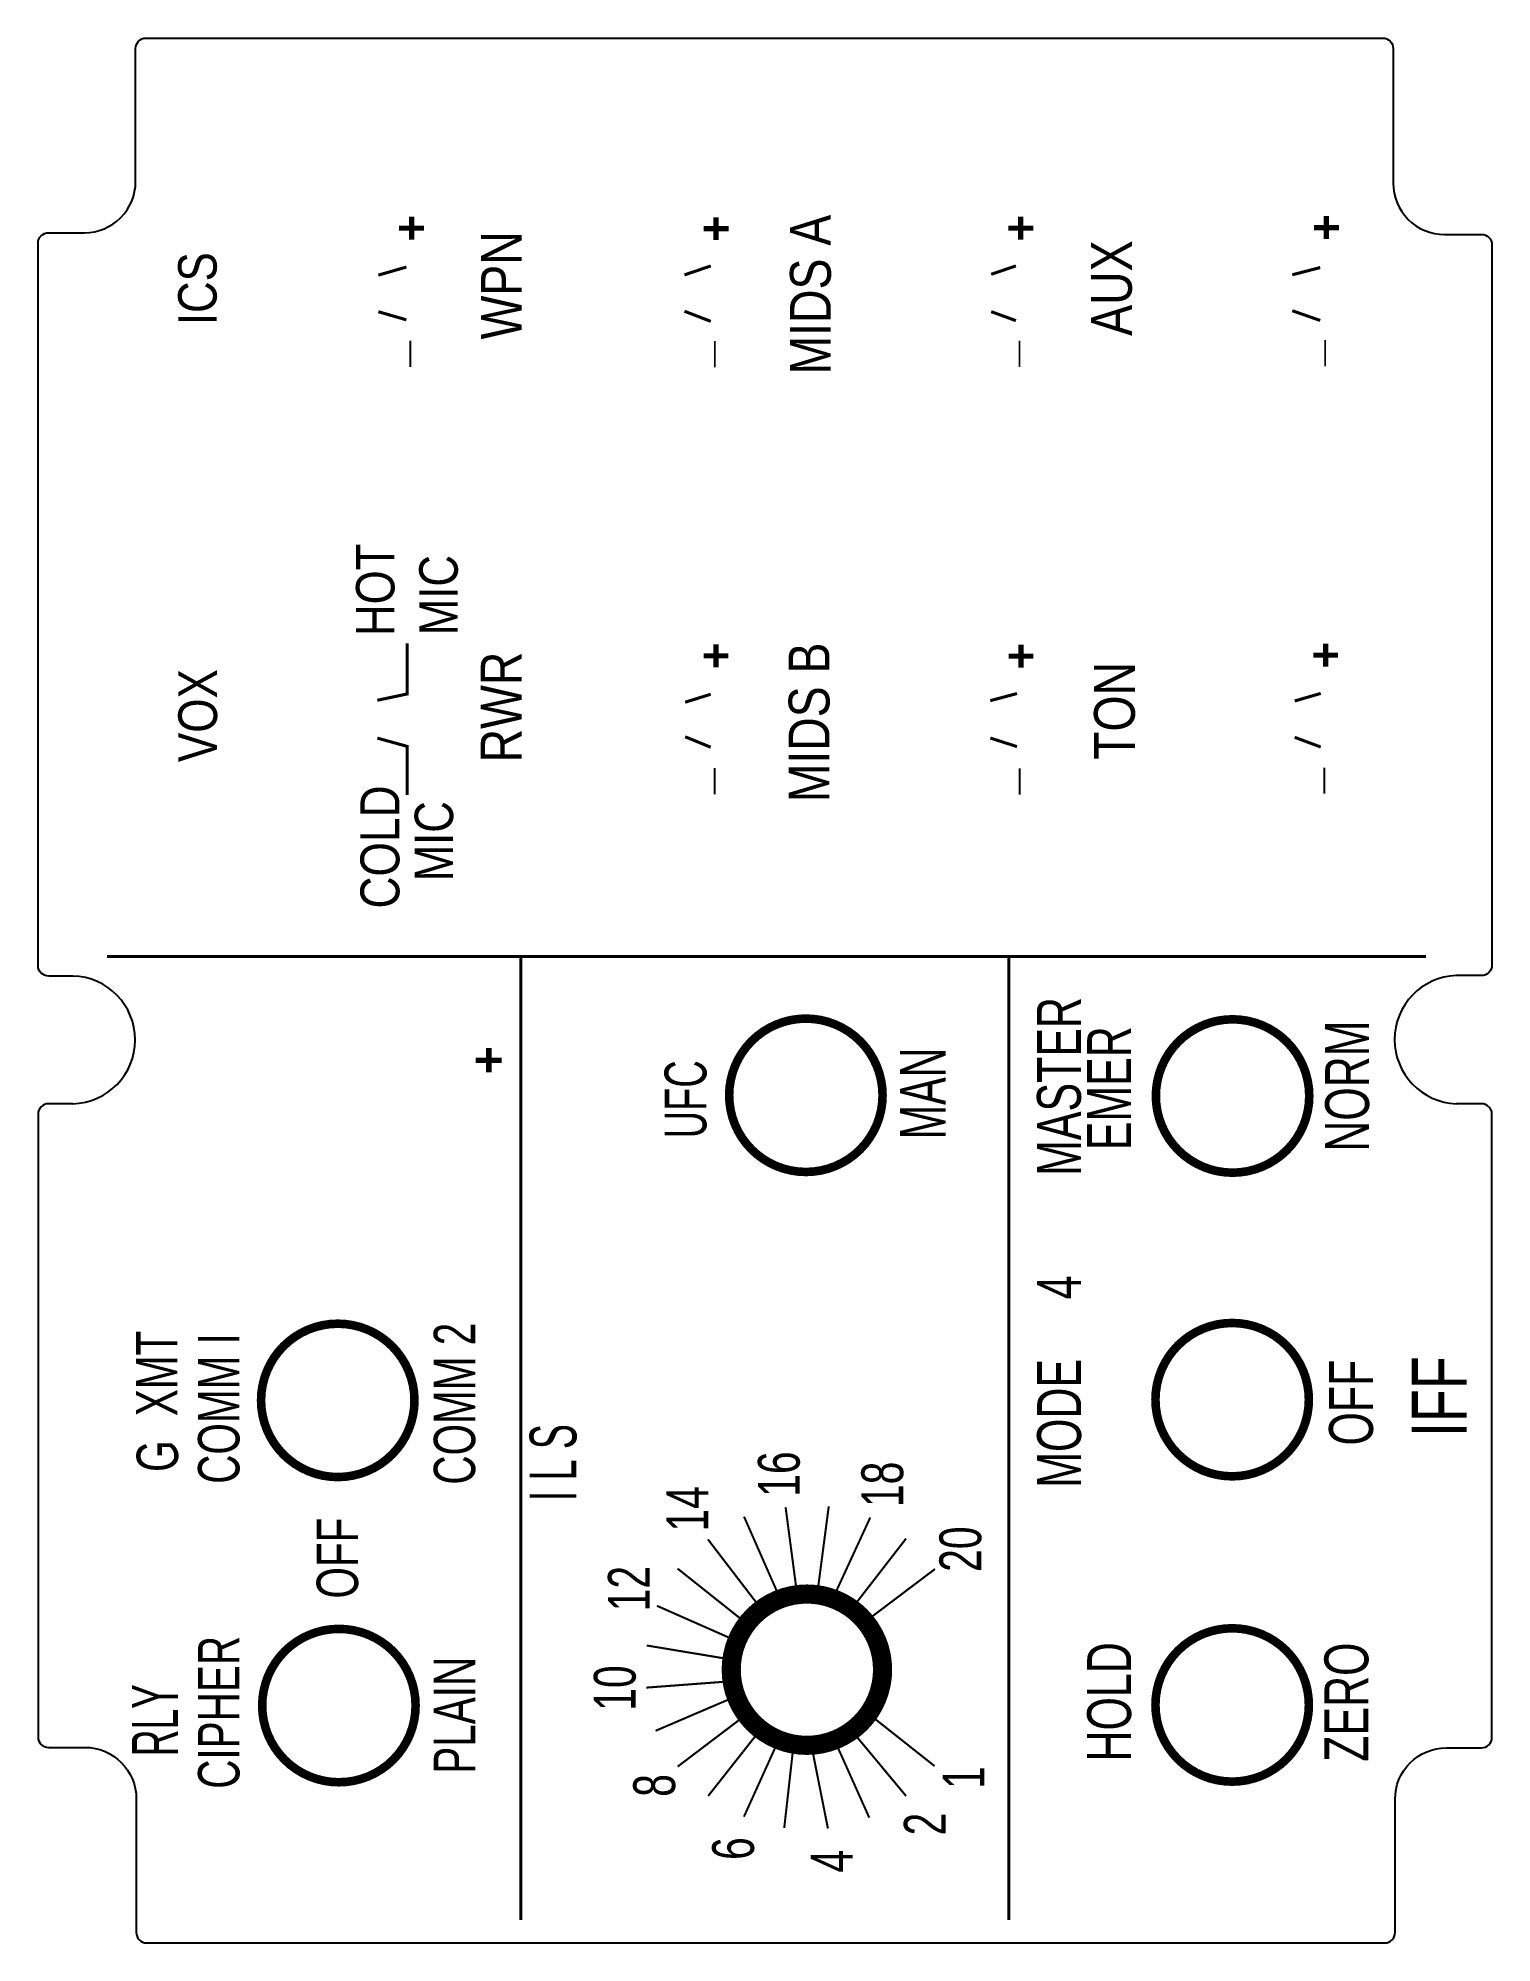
# Model space of a CAD drawing. Header units: millimetres. Extents: x 8 to 150, y 0 to 186.
import ezdxf

# ---------------------------------------------------------------- set-up
doc = ezdxf.new("R2010")
doc.units = ezdxf.units.MM
doc.layers.add('Layer1', color=7, linetype='Continuous')
doc.styles.add('Panel', font='', dxfattribs={"width": 0.9})
doc.styles.add('Panel Heading', font='ARLRDBD.TTF', dxfattribs={"width": 0.6})
doc.styles.add('Panel Text', font='arial.ttf', dxfattribs={"width": 0.65})
doc.styles.add('Panel Title', font='ariblk.ttf', dxfattribs={"width": 0.85})
doc.styles.get('Panel').set_extended_font_data('Arial-Rounded')

msp = doc.modelspace()

# ---------------------------------------------------------------- linework, layer by layer
at = {"layer": 'Layer1', "lineweight": -3}
for points in [[(11.62, 94.31), (9.23, 94.31, -0.414214), (8.23, 95.31), (8.23, 165.82, -0.414214), (9.23, 166.82), (12.74, 166.82, 0.414214), (17.74, 171.82), (17.74, 184.8, -0.414214), (18.74, 185.8), (139.37, 185.8, -0.414214), (140.37, 184.8), (140.37, 171.65, 0.414214), (145.37, 166.65), (149, 166.65, -0.414214), (150, 165.65), (150, 95.36, -0.414214), (149, 94.36), (146.53, 94.36)], [(11.62, 81.85), (9.23, 81.85, 0.414214), (8.23, 80.85), (8.23, 20.07, 0.414214), (9.23, 19.07), (12.8, 19.07, -0.414214), (17.8, 14.07), (17.8, 1, 0.414214), (18.8, 0), (139.56, 0, 0.414214), (140.56, 1), (140.56, 14.03, -0.414214), (145.56, 19.03), (149, 19.03, 0.414214), (150, 20.03), (150, 80.86, 0.414214), (149, 81.86), (146.53, 81.86)]]:
    msp.add_lwpolyline(points, format="xyb", dxfattribs=at)
at = {"layer": 'Layer1', "lineweight": 60}
for points, const_width in [([(41.41, 162.68), (44.14, 163.47)], 0.3), ([(71.26, 162.7), (73.83, 163.58)], 0.3), ([(101.17, 162.76), (103.58, 163.58)], 0.3), ([(130.53, 162.71), (133.26, 163.42)], 0.3), ([(44.14, 158.32), (41.41, 159.11)], 0.3), ([(73.83, 158.17), (71.26, 159.16)], 0.3), ([(103.58, 158.24), (101.17, 159.12)], 0.3), ([(133.26, 158.26), (130.53, 159.21)], 0.3), ([(41.31, 121.21), (44.23, 121.83), (44.23, 126.77)], 0.3), ([(71.33, 121.02), (73.82, 121.8)], 0.3), ([(101.08, 121.17), (103.69, 121.87)], 0.3), ([(130.77, 121.14), (133.31, 121.88)], 0.3), ([(41.31, 117.52), (44.23, 116.71), (44.23, 111.97)], 0.3), ([(73.82, 116.63), (71.33, 117.65)], 0.3), ([(103.69, 116.69), (101.08, 117.53)], 0.3), ([(133.31, 116.65), (130.77, 117.6)], 0.3), ([(14.95, 96.22), (143.57, 96.22)], 0.3), ([(55.31, 2.24), (55.31, 96.22)], 0.3), ([(102.88, 2.24), (102.88, 96.22)], 0.3), ([(77.07, 41.58), (80.29, 34.26)], 0.2), ([(81.12, 42.5), (82.17, 34.57)], 0.2), ([(85.33, 42.58), (84.29, 34.64)], 0.2), ([(89.38, 41.5), (86.03, 34.24)], 0.2), ([(73.55, 39.36), (78.41, 33.01)], 0.2), ([(92.87, 39.44), (87.97, 33.11)], 0.2), ([(70.59, 36.51), (76.85, 31.53)], 0.2), ([(95.69, 36.47), (89.31, 31.65)], 0.2), ([(68.58, 32.88), (75.9, 29.65)], 0.2), ([(67.58, 29.01), (75.47, 27.7)], 0.2), ([(67.53, 24.9), (75.51, 25.5)], 0.2), ([(68.44, 20.69), (75.8, 23.84)], 0.2), ([(95.65, 17.25), (89.37, 22.22)], 0.2), ([(70.6, 17.2), (76.97, 22.03)], 0.2), ([(73.57, 14.33), (78.52, 20.61)], 0.2), ([(92.87, 14.33), (87.75, 20.48)], 0.2), ([(77.06, 12.31), (80.36, 19.6)], 0.2), ([(80.99, 11.21), (81.88, 19.16)], 0.2), ([(85.25, 11.16), (83.69, 19.01)], 0.2), ([(89.28, 12.22), (86.01, 19.52)], 0.2)]:
    msp.add_lwpolyline(points, dxfattribs=dict(at, const_width=const_width))
at = {"layer": 'Layer1', "lineweight": -3}
for points, const_width in [([(75.62, 82.68, 1), (90.58, 82.68, 1)], 0.839), ([(117.23, 82.61, 1), (132.19, 82.61, 1)], 0.839), ([(29.97, 52.92, 1), (44.93, 52.92, 1)], 0.839), ([(117.19, 52.99, 1), (132.15, 52.99, 1)], 0.839), ([(75.82, 26.65, 1), (90.58, 26.65, 1)], 1.87), ([(30.08, 23.15, 1), (45.04, 23.15, 1)], 0.839), ([(117.19, 23.21, 1), (132.15, 23.21, 1)], 0.839)]:
    msp.add_lwpolyline(points, format="xyb", close=True, dxfattribs=dict(at, const_width=const_width))
for centre, radius, start, end in [((11.46, 88.08), 6.23, 271.4755, 88.5245), ((146.77, 88.11), 6.26, 92.2291, 267.7709)]:
    msp.add_arc(centre, radius, start, end, dxfattribs=at)

# ---------------------------------------------------------------- texts
at = {"layer": 'Layer1', "lineweight": 60}
for s, height, style, width, p in [('+', 3.28, 'Panel Title', 0.85, (46.23, 165.95)), ('+', 3.28, 'Panel Title', 0.85, (75.93, 165.91)), ('+', 3.28, 'Panel Title', 0.85, (105.64, 165.95)), ('+', 3.28, 'Panel Title', 0.85, (135.45, 166.01)), ('_', 3.28, 'Panel Title', 0.85, (44.03, 153.77)), ('_', 3.28, 'Panel Title', 0.85, (73.73, 153.74)), ('_', 3.28, 'Panel Title', 0.85, (103.44, 153.77)), ('_', 3.28, 'Panel Title', 0.85, (133.25, 153.84)), ('+', 3.28, 'Panel Title', 0.85, (75.92, 124.25)), ('+', 3.28, 'Panel Title', 0.85, (105.66, 124.21)), ('+', 3.28, 'Panel Title', 0.85, (135.37, 124.3)), ('_', 3.28, 'Panel Title', 0.85, (73.72, 112.08)), ('_', 3.28, 'Panel Title', 0.85, (103.46, 112.04)), ('_', 3.28, 'Panel Title', 0.85, (133.17, 112.13)), ('MASTER', 4.281, 'Panel', 0.7, (109.92, 74.82)), ('EMER', 4.281, 'Panel', 0.7, (114.81, 77.32)), ('NORM', 4.281, 'Panel', 0.7, (138.02, 77.18)), ('+', 3.45, 'Panel Title', 0.85, (53.84, 84.73)), ('UFC', 4.081, 'Panel Text', 0.65, (73.4, 78.48)), ('MAN', 4.442, 'Panel Text', 0.65, (96.73, 78.38)), ('MODE     4', 4.281, 'Panel', 0.7, (109.93, 44.4)), ('OFF', 4.281, 'Panel', 0.7, (138.4, 48.52)), ('IFF', 5.366, 'Panel', 0.7, (147.55, 49.35)), ('HOLD', 4.281, 'Panel', 0.7, (114.81, 17.7)), ('ZERO', 4.281, 'Panel', 0.7, (137.95, 17.67))]:
    msp.add_text(s, height=height, rotation=90, dxfattribs=dict(at, style=style, width=width)).set_placement(p)
at = {"layer": 'Layer1', "lineweight": -3}
for s, height, style, width, p in [('MIDS A', 3.979, 'Panel Heading', 0.85, (85.53, 152.99)), ('WPN', 3.979, 'Panel Heading', 0.85, (55.4, 156.41)), ('AUX', 3.984, 'Panel Heading', 0.85, (114.89, 156.76)), ('ICS', 3.754, 'Panel Heading', 0.85, (25.64, 157.8)), ('HOT', 3.752, 'Panel Heading', 0.85, (42.98, 127.49)), ('MIC', 3.752, 'Panel Heading', 0.85, (49.15, 127.56)), ('MIDS B', 3.979, 'Panel Heading', 0.85, (85.4, 111.26)), ('RWR', 3.979, 'Panel Heading', 0.85, (55.37, 115.15)), ('TON', 3.979, 'Panel Heading', 0.85, (115.18, 115.4)), ('VOX', 3.78, 'Panel Heading', 0.85, (25.68, 115.18)), ('COLD', 3.8, 'Panel Heading', 0.85, (43.46, 100.9)), ('MIC', 3.752, 'Panel Heading', 0.85, (48.7, 103.55)), ('XMT', 4.038, 'Panel', 0.7, (21.81, 51.38)), ('COMM 2', 4.038, 'Panel', 0.7, (50.85, 44.7)), ('COMM I', 4.038, 'Panel', 0.7, (27.86, 44.78)), ('I L S', 4.554, 'Panel Heading', 0.6, (60.72, 43.09)), ('G', 4.04, 'Panel', 0.7, (21.88, 45.94)), ('16', 4.079, 'Panel', 0.7, (82.5, 43.51)), ('18', 4.079, 'Panel', 0.7, (92.59, 42.51)), ('14', 4.079, 'Panel', 0.7, (73.58, 40.12)), ('OFF', 4.038, 'Panel', 0.7, (39.43, 33.59)), ('20', 4.079, 'Panel', 0.7, (100.2, 36.19)), ('12', 4.079, 'Panel', 0.7, (67.88, 32.34)), ('CIPHER', 4.038, 'Panel', 0.7, (27.86, 15.03)), ('PLAIN', 4.038, 'Panel', 0.7, (50.85, 16.5)), ('10', 4.079, 'Panel', 0.7, (66.5, 22.64)), ('RLY', 4.504, 'Panel Heading', 0.6, (21.88, 18.21)), ('1', 4.08, 'Panel', 0.7, (100.51, 15.02)), ('8', 4.08, 'Panel', 0.7, (70.35, 14.25)), ('2', 4.08, 'Panel', 0.7, (96.74, 10.48)), ('6', 4.08, 'Panel', 0.7, (78.04, 8.09)), ('4', 4.08, 'Panel', 0.7, (87.66, 6.86))]:
    msp.add_text(s, height=height, rotation=90, dxfattribs=dict(at, style=style, width=width)).set_placement(p)

doc.saveas('drawing.dxf')
